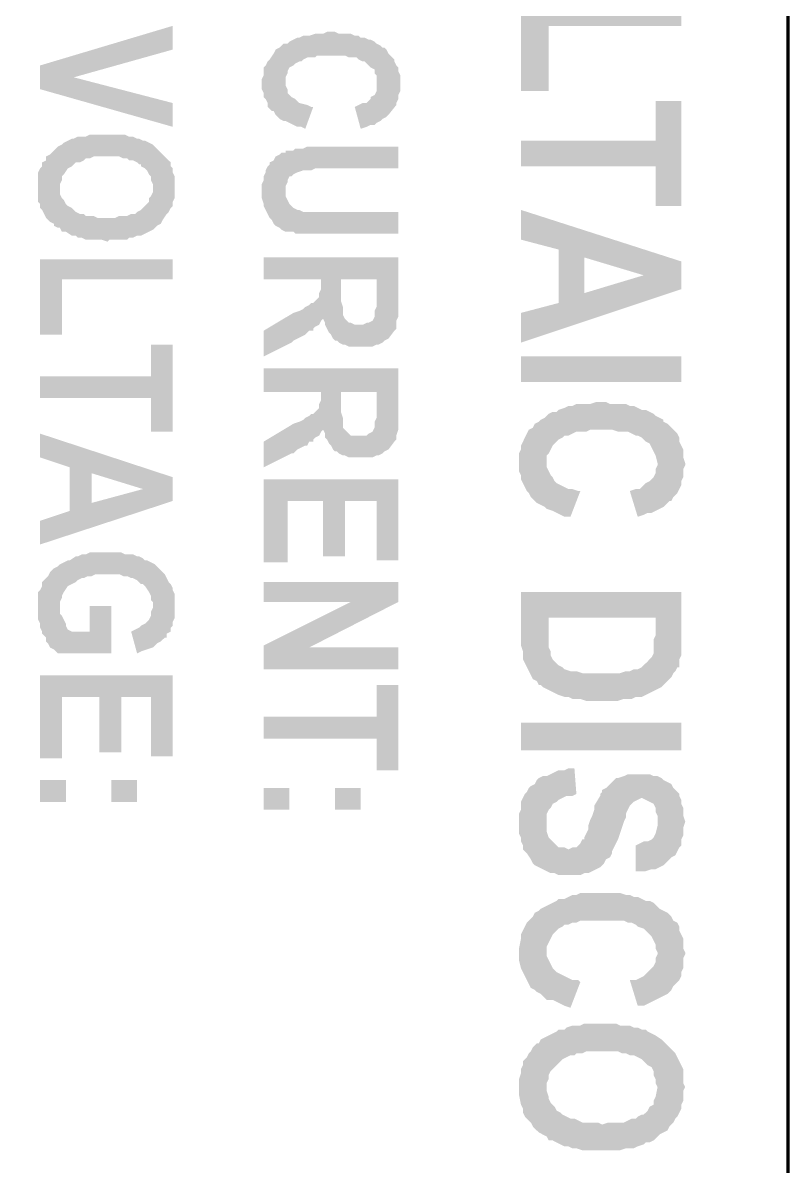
# Model space of a CAD drawing. Header units: inches. Extents: x -186 to 186, y -282 to 282.
# Drawn here: x -123.14 to -108.81, y -50.11 to -28.72 of the extents above; entities that cross this region are included whole.
import ezdxf

# ---------------------------------------------------------------- set-up
doc = ezdxf.new("R2010")
doc.units = ezdxf.units.IN
doc.header["$MEASUREMENT"] = 0
doc.layers.add('H', color=7, linetype='CONTINUOUS', lineweight=100)
doc.layers.add('P', color=250, linetype='CONTINUOUS', lineweight=100)

msp = doc.modelspace()

# ---------------------------------------------------------------- hatches: boundary and pattern name
at = {"layer": 'H', "linetype": 'Continuous'}
for points in [[(-110.815, -28.778), (-110.815, -28.296), (-113.815, -28.296), (-113.815, -30), (-113.296, -30), (-113.296, -28.778)], [(-120.333, -29.222), (-120.333, -28.778), (-122.815, -29.519), (-122.185, -29.741)], [(-116.444, -29.148), (-116.519, -29.111), (-116.556, -29.074), (-116.63, -29.037), (-116.667, -29.037), (-116.741, -29), (-116.815, -29), (-116.852, -28.963), (-116.926, -28.963), (-117, -28.926), (-117.074, -28.926), (-117.148, -28.926), (-117.222, -28.926), (-117.296, -28.889), (-117.444, -28.889), (-117.519, -28.926), (-117.63, -28.926), (-117.667, -28.926), (-117.778, -28.963), (-117.815, -28.963), (-117.889, -28.963), (-117.963, -29), (-118, -29), (-118.074, -29.037), (-118.148, -29.074), (-118.185, -29.111), (-118.259, -29.111), (-118.222, -29.852), (-118.222, -29.815), (-118.222, -29.741), (-118.185, -29.667), (-118.185, -29.63), (-118.148, -29.556), (-118.074, -29.519), (-118.037, -29.481), (-117.963, -29.444), (-117.926, -29.444), (-117.889, -29.407), (-117.815, -29.37), (-117.778, -29.37), (-117.667, -29.37), (-117.63, -29.333), (-117.519, -29.333), (-117.444, -29.333), (-117.296, -29.333), (-117.185, -29.333), (-117.111, -29.333), (-117.037, -29.37), (-116.963, -29.37), (-116.889, -29.37), (-116.852, -29.407), (-116.778, -29.444), (-116.741, -29.444), (-116.704, -29.481), (-116.667, -29.519), (-116.63, -29.556), (-116.556, -29.593), (-116.556, -29.667), (-116.519, -29.704), (-116.519, -29.778), (-116.519, -29.852)], [(-117.704, -30.296), (-117.741, -30.296), (-117.815, -30.259), (-117.963, -30.222), (-118, -30.185), (-118.037, -30.148), (-118.111, -30.111), (-118.148, -30.074), (-118.185, -30.037), (-118.185, -29.963), (-118.222, -29.889), (-118.222, -29.852), (-118.259, -29.111), (-118.296, -29.148), (-118.333, -29.185), (-118.407, -29.222), (-118.444, -29.296), (-118.519, -29.407), (-118.556, -29.444), (-118.593, -29.519), (-118.63, -29.556), (-118.63, -29.63), (-118.63, -29.704), (-118.667, -29.778), (-118.667, -29.963), (-118.63, -30.037), (-118.63, -30.111), (-118.593, -30.148), (-118.556, -30.222), (-118.556, -30.296), (-118.481, -30.37), (-118.444, -30.37), (-118.407, -30.444), (-118.37, -30.481), (-118.333, -30.519), (-118.259, -30.556), (-118.222, -30.556), (-118.074, -30.63), (-118, -30.667), (-117.926, -30.667), (-117.852, -30.704)], [(-116.074, -29.889), (-116.074, -29.852), (-116.074, -29.778), (-116.074, -29.704), (-116.111, -29.63), (-116.111, -29.556), (-116.148, -29.519), (-116.185, -29.444), (-116.185, -29.407), (-116.296, -29.296), (-116.333, -29.222), (-116.37, -29.185), (-116.407, -29.185), (-116.444, -29.148), (-116.519, -29.852), (-116.519, -29.963), (-116.519, -30), (-116.556, -30.074), (-116.63, -30.111), (-116.63, -30.148), (-116.667, -30.185), (-116.704, -30.222), (-116.778, -30.222), (-116.852, -30.259), (-116.926, -30.296), (-116.815, -30.704), (-116.704, -30.667), (-116.63, -30.63), (-116.556, -30.63), (-116.519, -30.593), (-116.444, -30.556), (-116.407, -30.519), (-116.333, -30.481), (-116.296, -30.444), (-116.148, -30.259), (-116.148, -30.222), (-116.111, -30.148), (-116.111, -30.074), (-116.074, -30), (-116.074, -29.963)], [(-120.333, -30.667), (-120.333, -30.222), (-122.185, -29.741), (-122.815, -29.519), (-122.815, -29.963)], [(-110.815, -32.148), (-110.815, -30.185), (-111.296, -30.185), (-111.296, -30.926), (-113.815, -30.926), (-113.815, -31.407), (-111.296, -31.407), (-111.296, -32.148)], [(-120.296, -31.815), (-120.296, -31.741), (-120.296, -31.667), (-120.296, -31.593), (-120.333, -31.519), (-120.333, -31.444), (-120.37, -31.407), (-120.37, -31.333), (-120.519, -31.185), (-120.556, -31.148), (-120.593, -31.111), (-120.667, -31.037), (-120.704, -31), (-120.778, -30.963), (-120.852, -30.926), (-120.889, -30.926), (-120.963, -30.889), (-121, -30.889), (-121.074, -30.852), (-121.148, -30.852), (-121.222, -30.815), (-121.296, -30.815), (-121.37, -30.815), (-121.444, -30.815), (-121.519, -30.815), (-121.667, -30.815), (-121.778, -30.815), (-121.815, -30.815), (-121.889, -30.815), (-121.963, -30.852), (-122.037, -30.852), (-122.111, -30.852), (-122.185, -30.889), (-122.222, -30.889), (-122.296, -30.926), (-122.37, -30.963), (-122.407, -31), (-122.481, -31.037), (-122.519, -31.074), (-122.556, -31.111), (-122.63, -31.185), (-122.704, -31.222), (-122.704, -31.296), (-122.778, -31.333), (-122.778, -31.407), (-122.815, -31.444), (-122.852, -31.519), (-122.852, -31.593), (-122.852, -31.667), (-122.852, -31.926), (-122.852, -32), (-122.852, -32.074), (-122.815, -32.111), (-122.815, -32.185), (-122.778, -32.222), (-122.741, -32.296), (-122.704, -32.37), (-122.667, -32.407), (-122.63, -32.444), (-122.556, -32.481), (-122.556, -32.519), (-122.481, -32.556), (-122.444, -32.556), (-122.444, -31.815), (-122.444, -31.741), (-122.407, -31.667), (-122.407, -31.593), (-122.37, -31.556), (-122.296, -31.444), (-122.222, -31.407), (-122.185, -31.37), (-122.148, -31.333), (-122.074, -31.333), (-122, -31.296), (-121.963, -31.259), (-121.889, -31.259), (-121.815, -31.222), (-121.741, -31.222), (-121.667, -31.222), (-121.481, -31.222), (-121.407, -31.222), (-121.333, -31.222), (-121.259, -31.259), (-121.185, -31.259), (-121.148, -31.296), (-121.074, -31.296), (-121, -31.333), (-120.963, -31.37), (-120.926, -31.37), (-120.926, -31.407), (-120.852, -31.444), (-120.815, -31.481), (-120.778, -31.556), (-120.741, -31.593), (-120.741, -31.667), (-120.704, -31.741), (-120.704, -31.815), (-120.667, -32.556), (-120.63, -32.519), (-120.556, -32.481), (-120.519, -32.407), (-120.444, -32.296), (-120.407, -32.259), (-120.37, -32.185), (-120.333, -32.148), (-120.333, -32.074), (-120.296, -32), (-120.296, -31.926), (-120.296, -31.852)], [(-116.111, -32.667), (-116.111, -32.259), (-117.778, -32.259), (-117.852, -32.259), (-117.889, -32.259), (-117.963, -32.222), (-118, -32.222), (-118.074, -32.185), (-118.111, -32.148), (-118.148, -32.111), (-118.185, -32.037), (-118.222, -31.963), (-118.222, -31.889), (-118.222, -31.148), (-118.296, -31.148), (-118.333, -31.185), (-118.407, -31.222), (-118.444, -31.296), (-118.519, -31.333), (-118.519, -31.37), (-118.556, -31.407), (-118.593, -31.481), (-118.593, -31.519), (-118.63, -31.593), (-118.63, -31.667), (-118.667, -31.741), (-118.667, -32), (-118.63, -32.111), (-118.63, -32.148), (-118.593, -32.222), (-118.556, -32.296), (-118.519, -32.37), (-118.481, -32.407), (-118.444, -32.481), (-118.407, -32.519), (-118.333, -32.556), (-118.296, -32.593), (-118.222, -32.63), (-118.148, -32.63), (-118.074, -32.63), (-118.037, -32.667), (-117.963, -32.667), (-117.889, -32.667), (-117.778, -32.667), (-117.704, -32.667), (-117.444, -32.667)], [(-116.111, -31.444), (-116.111, -31.037), (-117.556, -31.037), (-117.667, -31.037), (-117.815, -31.037), (-117.889, -31.074), (-117.963, -31.074), (-118.037, -31.074), (-118.074, -31.111), (-118.148, -31.111), (-118.222, -31.111), (-118.222, -31.148), (-118.222, -31.889), (-118.222, -31.852), (-118.222, -31.778), (-118.185, -31.704), (-118.185, -31.667), (-118.148, -31.593), (-118.111, -31.593), (-118.074, -31.556), (-118, -31.519), (-117.889, -31.481), (-117.741, -31.481), (-117.667, -31.444), (-117.481, -31.444)], [(-120.667, -32.556), (-120.704, -31.815), (-120.704, -31.889), (-120.741, -31.963), (-120.778, -32), (-120.778, -32.074), (-120.815, -32.111), (-120.852, -32.148), (-120.926, -32.222), (-121, -32.259), (-121.037, -32.296), (-121.111, -32.296), (-121.185, -32.333), (-121.259, -32.333), (-121.333, -32.333), (-121.407, -32.37), (-121.481, -32.37), (-121.556, -32.37), (-121.667, -32.37), (-121.741, -32.37), (-121.815, -32.333), (-121.889, -32.333), (-121.963, -32.333), (-122, -32.296), (-122.074, -32.296), (-122.148, -32.259), (-122.185, -32.222), (-122.222, -32.185), (-122.296, -32.148), (-122.333, -32.111), (-122.37, -32.037), (-122.407, -32), (-122.444, -31.926), (-122.444, -31.852), (-122.444, -31.815), (-122.444, -32.556), (-122.407, -32.63), (-122.333, -32.63), (-122.222, -32.704), (-122.148, -32.704), (-122.111, -32.741), (-122.037, -32.741), (-121.963, -32.778), (-121.889, -32.778), (-121.815, -32.778), (-121.667, -32.778), (-121.556, -32.815), (-121.519, -32.778), (-121.333, -32.778), (-121.296, -32.778), (-121.185, -32.778), (-121.148, -32.741), (-121.074, -32.741), (-121, -32.704), (-120.926, -32.704), (-120.704, -32.593)], [(-110.815, -33.704), (-110.815, -33.185), (-113.815, -32.222), (-113.815, -32.778), (-113.111, -32.963), (-113.111, -33.963), (-112.63, -33.111), (-111.519, -33.444)], [(-120.333, -33.519), (-120.333, -33.148), (-122.815, -33.148), (-122.815, -34.556), (-122.407, -34.556), (-122.407, -33.519)], [(-116.111, -34), (-116.111, -33.111), (-118.63, -33.111), (-118.63, -33.519), (-117.556, -33.519), (-117.556, -33.63), (-117.556, -34.296), (-117.519, -34.259), (-117.481, -34.333), (-117.481, -34.37), (-117.444, -34.444), (-117.407, -34.519), (-117.37, -34.556), (-117.333, -34.63), (-117.296, -34.667), (-117.259, -34.667), (-117.222, -34.704), (-117.185, -33.519), (-116.519, -33.519), (-116.519, -34.741), (-116.481, -34.741), (-116.407, -34.704), (-116.37, -34.667), (-116.296, -34.63), (-116.185, -34.481), (-116.148, -34.444), (-116.148, -34.37), (-116.148, -34.296), (-116.111, -34.222), (-116.111, -34.074)], [(-110.815, -33.704), (-111.519, -33.444), (-112.63, -33.778), (-112.63, -33.111), (-113.111, -33.963), (-113.815, -34.148), (-113.815, -34.704)], [(-116.519, -34.741), (-116.519, -33.852), (-116.519, -34.037), (-116.556, -34.111), (-116.556, -34.148), (-116.556, -34.185), (-116.556, -34.222), (-116.593, -34.296), (-116.667, -34.333), (-116.704, -34.333), (-116.778, -34.37), (-116.852, -34.37), (-116.926, -34.37), (-117, -34.333), (-117.037, -34.333), (-117.074, -34.296), (-117.111, -34.259), (-117.148, -34.185), (-117.148, -34.148), (-117.148, -34.037), (-117.185, -33.926), (-117.185, -33.519), (-117.222, -34.704), (-117.148, -34.741), (-117.111, -34.741), (-117.037, -34.778), (-116.963, -34.778), (-116.667, -34.778), (-116.593, -34.778)], [(-117.556, -34.296), (-117.556, -33.63), (-117.556, -33.704), (-117.593, -33.778), (-117.593, -33.815), (-117.593, -33.852), (-117.63, -33.889), (-117.704, -33.963), (-117.741, -33.963), (-117.778, -34), (-117.852, -34.037), (-117.889, -34.074), (-117.963, -34.111), (-118.074, -34.148), (-118.63, -34.481), (-118.63, -34.963), (-118.111, -34.704), (-118.074, -34.667), (-118, -34.63), (-117.926, -34.593), (-117.852, -34.556), (-117.815, -34.519), (-117.778, -34.481), (-117.704, -34.481), (-117.704, -34.444), (-117.667, -34.407), (-117.593, -34.37)], [(-120.333, -36.37), (-120.333, -34.741), (-120.741, -34.741), (-120.741, -35.333), (-122.815, -35.333), (-122.815, -35.741), (-120.741, -35.741), (-120.741, -36.37)], [(-113.815, -35.444), (-110.815, -35.444), (-110.815, -34.963), (-113.815, -34.963)], [(-116.111, -36.074), (-116.111, -35.185), (-118.63, -35.185), (-118.63, -35.63), (-117.556, -35.63), (-117.556, -35.704), (-117.556, -36.37), (-117.519, -36.333), (-117.481, -36.407), (-117.481, -36.481), (-117.444, -36.519), (-117.407, -36.593), (-117.37, -36.63), (-117.333, -36.704), (-117.296, -36.741), (-117.259, -36.741), (-117.222, -36.778), (-117.185, -35.63), (-116.519, -35.63), (-116.519, -36.815), (-116.481, -36.815), (-116.407, -36.778), (-116.37, -36.741), (-116.296, -36.704), (-116.185, -36.556), (-116.148, -36.519), (-116.148, -36.444), (-116.111, -36.333), (-116.111, -36.148)], [(-117.556, -36.37), (-117.556, -35.704), (-117.556, -35.778), (-117.593, -35.852), (-117.593, -35.889), (-117.593, -35.926), (-117.63, -35.963), (-117.704, -36.037), (-117.741, -36.037), (-117.778, -36.074), (-117.852, -36.111), (-117.889, -36.148), (-117.963, -36.185), (-118.074, -36.222), (-118.63, -36.556), (-118.63, -37.037), (-118.111, -36.778), (-118.074, -36.778), (-118, -36.704), (-117.926, -36.667), (-117.852, -36.63), (-117.815, -36.63), (-117.778, -36.556), (-117.704, -36.556), (-117.704, -36.519), (-117.667, -36.481), (-117.593, -36.444)], [(-116.519, -36.815), (-116.519, -35.926), (-116.519, -36.111), (-116.556, -36.185), (-116.556, -36.222), (-116.556, -36.259), (-116.556, -36.296), (-116.593, -36.37), (-116.667, -36.407), (-116.704, -36.444), (-116.778, -36.444), (-116.852, -36.444), (-117, -36.444), (-117.037, -36.407), (-117.074, -36.37), (-117.111, -36.333), (-117.148, -36.296), (-117.148, -36.259), (-117.148, -36.222), (-117.148, -36.111), (-117.185, -36), (-117.185, -35.63), (-117.222, -36.778), (-117.148, -36.815), (-117.111, -36.815), (-117.037, -36.852), (-116.963, -36.852), (-116.667, -36.852), (-116.593, -36.852)], [(-111.222, -36.111), (-111.296, -36.074), (-111.333, -36.037), (-111.407, -36), (-111.481, -35.963), (-111.556, -35.963), (-111.63, -35.926), (-111.704, -35.889), (-111.778, -35.889), (-111.852, -35.852), (-111.963, -35.852), (-112.037, -35.852), (-112.148, -35.852), (-112.222, -35.815), (-112.407, -35.815), (-112.519, -35.852), (-112.593, -35.852), (-112.704, -35.852), (-112.778, -35.852), (-112.852, -35.889), (-112.926, -35.889), (-113, -35.926), (-113.111, -35.963), (-113.148, -36), (-113.222, -36), (-113.296, -36.037), (-113.37, -36.111), (-113.333, -36.963), (-113.333, -36.889), (-113.333, -36.815), (-113.296, -36.778), (-113.259, -36.704), (-113.222, -36.63), (-113.148, -36.556), (-113.111, -36.519), (-113.037, -36.481), (-113, -36.444), (-112.926, -36.444), (-112.852, -36.407), (-112.778, -36.37), (-112.704, -36.37), (-112.593, -36.37), (-112.519, -36.333), (-112.111, -36.333), (-112, -36.37), (-111.889, -36.37), (-111.815, -36.37), (-111.741, -36.407), (-111.667, -36.444), (-111.63, -36.444), (-111.556, -36.481), (-111.519, -36.519), (-111.481, -36.556), (-111.407, -36.593), (-111.37, -36.667), (-111.333, -36.741), (-111.296, -36.815), (-111.259, -36.963)], [(-112.704, -37.481), (-112.741, -37.481), (-112.852, -37.444), (-112.926, -37.444), (-113, -37.407), (-113.074, -37.37), (-113.148, -37.333), (-113.185, -37.296), (-113.222, -37.222), (-113.259, -37.185), (-113.296, -37.111), (-113.333, -37.037), (-113.333, -36.963), (-113.37, -36.111), (-113.444, -36.148), (-113.481, -36.185), (-113.556, -36.222), (-113.593, -36.296), (-113.667, -36.333), (-113.704, -36.407), (-113.741, -36.481), (-113.778, -36.556), (-113.815, -36.63), (-113.815, -36.704), (-113.852, -36.778), (-113.852, -36.852), (-113.852, -37), (-113.852, -37.111), (-113.815, -37.185), (-113.815, -37.259), (-113.778, -37.333), (-113.741, -37.407), (-113.704, -37.481), (-113.667, -37.519), (-113.63, -37.593), (-113.519, -37.704), (-113.444, -37.741), (-113.37, -37.778), (-113.333, -37.815), (-113.222, -37.852), (-113.148, -37.889), (-113.074, -37.926), (-113, -37.963), (-112.889, -37.963)], [(-110.741, -37), (-110.741, -36.963), (-110.778, -36.852), (-110.778, -36.778), (-110.778, -36.704), (-110.815, -36.63), (-110.852, -36.556), (-110.852, -36.481), (-110.889, -36.407), (-110.963, -36.333), (-111, -36.296), (-111.074, -36.222), (-111.148, -36.185), (-111.148, -36.148), (-111.222, -36.111), (-111.259, -36.963), (-111.259, -37), (-111.296, -37.074), (-111.296, -37.148), (-111.333, -37.222), (-111.407, -37.296), (-111.481, -37.333), (-111.519, -37.37), (-111.593, -37.444), (-111.667, -37.444), (-111.778, -37.481), (-111.63, -37.963), (-111.519, -37.926), (-111.444, -37.889), (-111.37, -37.889), (-111.296, -37.852), (-111.222, -37.815), (-111.148, -37.778), (-111.074, -37.704), (-111.037, -37.667), (-111, -37.667), (-110.963, -37.593), (-110.889, -37.519), (-110.852, -37.444), (-110.815, -37.37), (-110.815, -37.296), (-110.778, -37.222), (-110.778, -37.148), (-110.778, -37.074)], [(-120.333, -37.667), (-120.333, -37.222), (-122.815, -36.407), (-122.815, -36.852), (-122.259, -37.037), (-122.259, -37.852), (-121.852, -37.148), (-120.889, -37.444)], [(-120.333, -37.667), (-120.889, -37.444), (-121.852, -37.704), (-121.852, -37.148), (-122.259, -37.852), (-122.815, -38.037), (-122.815, -38.481)], [(-116.111, -38.778), (-116.111, -37.259), (-118.63, -37.259), (-118.63, -38.815), (-118.185, -38.815), (-118.185, -37.667), (-117.519, -37.667), (-117.519, -38.704), (-117.111, -38.704), (-117.111, -37.667), (-116.519, -37.667), (-116.519, -38.778)], [(-120.667, -38.852), (-120.741, -38.815), (-120.815, -38.778), (-120.852, -38.778), (-120.889, -38.741), (-120.963, -38.704), (-121, -38.704), (-121.074, -38.667), (-121.148, -38.667), (-121.222, -38.667), (-121.296, -38.63), (-121.333, -38.63), (-121.444, -38.63), (-121.481, -38.63), (-121.63, -38.63), (-121.667, -38.63), (-121.815, -38.63), (-121.889, -38.63), (-121.963, -38.667), (-122.037, -38.667), (-122.111, -38.704), (-122.148, -38.704), (-122.259, -38.778), (-122.296, -38.778), (-122.37, -38.815), (-122.444, -38.852), (-122.444, -39.63), (-122.444, -39.556), (-122.407, -39.481), (-122.407, -39.444), (-122.37, -39.37), (-122.296, -39.259), (-122.222, -39.222), (-122.148, -39.185), (-122.111, -39.148), (-122.037, -39.111), (-122, -39.111), (-121.926, -39.074), (-121.852, -39.074), (-121.778, -39.037), (-121.704, -39.037), (-121.63, -39.037), (-121.481, -39.037), (-121.407, -39.037), (-121.333, -39.037), (-121.259, -39.074), (-121.185, -39.074), (-121.111, -39.111), (-121.074, -39.111), (-121, -39.148), (-120.963, -39.185), (-120.926, -39.222), (-120.889, -39.222), (-120.852, -39.259), (-120.778, -39.37), (-120.741, -39.444), (-120.741, -39.519), (-120.704, -39.556), (-120.704, -39.63)], [(-121.481, -40.519), (-121.481, -39.63), (-121.889, -39.63), (-121.889, -40.111), (-122.222, -40.111), (-122.296, -40.074), (-122.333, -40), (-122.333, -39.963), (-122.37, -39.889), (-122.407, -39.815), (-122.444, -39.778), (-122.444, -39.704), (-122.444, -38.852), (-122.481, -38.889), (-122.556, -38.926), (-122.593, -38.963), (-122.63, -39), (-122.667, -39.074), (-122.704, -39.111), (-122.741, -39.148), (-122.778, -39.185), (-122.778, -39.259), (-122.815, -39.333), (-122.852, -39.37), (-122.852, -39.444), (-122.852, -39.519), (-122.852, -39.778), (-122.852, -39.889), (-122.815, -39.963), (-122.815, -40.037), (-122.778, -40.111), (-122.778, -40.148), (-122.704, -40.222), (-122.704, -40.296), (-122.667, -40.333), (-122.63, -40.407), (-122.556, -40.444), (-122.519, -40.481), (-122.481, -40.519)], [(-120.296, -39.63), (-120.296, -39.556), (-120.296, -39.481), (-120.296, -39.407), (-120.333, -39.333), (-120.333, -39.296), (-120.37, -39.222), (-120.407, -39.185), (-120.444, -39.111), (-120.481, -39.037), (-120.519, -39), (-120.556, -38.963), (-120.63, -38.889), (-120.667, -38.852), (-120.704, -39.63), (-120.704, -39.667), (-120.741, -39.741), (-120.741, -39.815), (-120.778, -39.889), (-120.815, -39.926), (-120.852, -39.963), (-120.926, -40), (-120.963, -40.037), (-121.037, -40.074), (-121.111, -40.111), (-121, -40.519), (-120.926, -40.481), (-120.704, -40.407), (-120.667, -40.37), (-120.63, -40.333), (-120.556, -40.296), (-120.519, -40.259), (-120.481, -40.222), (-120.444, -40.222), (-120.444, -40.148), (-120.37, -40.111), (-120.37, -40.037), (-120.333, -40), (-120.333, -39.926), (-120.296, -39.852), (-120.296, -39.778), (-120.296, -39.704)], [(-116.111, -39.556), (-116.111, -39.185), (-118.63, -39.185), (-118.63, -39.556), (-117, -39.556)], [(-116.111, -39.556), (-117, -39.556), (-118.63, -40.37), (-117.778, -40.407)], [(-110.815, -40.259), (-110.815, -39.37), (-113.815, -39.37), (-113.815, -40.37), (-113.778, -40.481), (-113.778, -40.556), (-113.778, -40.63), (-113.741, -40.704), (-113.704, -40.778), (-113.667, -40.852), (-113.63, -40.926), (-113.593, -41), (-113.519, -41.037), (-113.481, -41.111), (-113.444, -41.111), (-113.407, -41.148), (-113.333, -41.185), (-113.296, -39.852), (-111.296, -39.852), (-111.296, -40.074), (-111.259, -41.185), (-111.185, -41.148), (-111.148, -41.111), (-111.074, -41.037), (-111, -40.963), (-110.963, -40.889), (-110.926, -40.852), (-110.889, -40.778), (-110.852, -40.778), (-110.852, -40.704), (-110.852, -40.63), (-110.815, -40.556), (-110.815, -40.444), (-110.815, -40.37)], [(-111.259, -41.185), (-111.296, -40.074), (-111.296, -40.185), (-111.333, -40.259), (-111.333, -40.37), (-111.333, -40.444), (-111.333, -40.481), (-111.333, -40.519), (-111.37, -40.593), (-111.444, -40.667), (-111.481, -40.704), (-111.556, -40.778), (-111.63, -40.815), (-111.704, -40.815), (-111.778, -40.852), (-111.815, -40.852), (-111.852, -40.852), (-111.963, -40.889), (-112.037, -40.889), (-112.111, -40.889), (-112.185, -40.889), (-112.333, -40.889), (-112.444, -40.889), (-112.593, -40.889), (-112.667, -40.889), (-112.778, -40.852), (-112.815, -40.852), (-112.889, -40.852), (-113, -40.815), (-113.037, -40.778), (-113.111, -40.741), (-113.148, -40.704), (-113.222, -40.63), (-113.259, -40.556), (-113.259, -40.481), (-113.296, -40.407), (-113.296, -40.333), (-113.296, -39.852), (-113.333, -41.185), (-113.259, -41.222), (-113.185, -41.259), (-113.111, -41.296), (-113, -41.333), (-112.926, -41.333), (-112.852, -41.37), (-112.778, -41.37), (-112.704, -41.37), (-112.593, -41.407), (-112.519, -41.407), (-112.185, -41.407), (-112.074, -41.407), (-112, -41.407), (-111.889, -41.37), (-111.815, -41.37), (-111.741, -41.37), (-111.667, -41.333), (-111.63, -41.333), (-111.556, -41.333), (-111.481, -41.296), (-111.407, -41.259), (-111.333, -41.222)], [(-116.111, -40.815), (-116.111, -40.407), (-117.778, -40.407), (-118.63, -40.37), (-118.63, -40.815)], [(-120.333, -42.444), (-120.333, -40.926), (-122.815, -40.926), (-122.815, -42.481), (-122.407, -42.481), (-122.407, -41.333), (-121.704, -41.333), (-121.704, -42.37), (-121.296, -42.37), (-121.296, -41.333), (-120.741, -41.333), (-120.741, -42.444)], [(-116.111, -42.704), (-116.111, -41.111), (-116.519, -41.111), (-116.519, -41.704), (-118.63, -41.704), (-118.63, -42.111), (-116.519, -42.111), (-116.519, -42.704)], [(-113.815, -42.333), (-110.815, -42.333), (-110.815, -41.815), (-113.815, -41.815)], [(-110.741, -43.667), (-110.778, -43.556), (-110.778, -43.481), (-110.778, -43.407), (-110.815, -43.333), (-110.815, -43.259), (-110.852, -43.185), (-110.852, -43.148), (-110.889, -43.111), (-110.963, -43.037), (-111, -42.963), (-111.074, -42.926), (-111.148, -42.889), (-111.185, -42.852), (-111.259, -42.815), (-111.333, -42.815), (-111.407, -42.778), (-111.519, -42.778), (-111.667, -42.778), (-111.741, -42.778), (-111.815, -42.778), (-111.889, -42.815), (-112, -42.852), (-112.037, -42.852), (-112.111, -42.926), (-112.148, -42.963), (-112.222, -43.037), (-112.296, -43.074), (-112.296, -43.111), (-112.333, -43.148), (-112.333, -43.185), (-112.444, -43.37), (-112.444, -43.444), (-112.481, -43.556), (-112.519, -43.63), (-112.556, -43.741), (-112.556, -43.815), (-112.593, -43.889), (-112.63, -43.963), (-112.63, -44), (-112.667, -44), (-112.704, -44.074), (-112.778, -44.148), (-112.852, -44.148), (-112.926, -44.185), (-113, -44.148), (-113.111, -44.148), (-113.148, -44.111), (-113.222, -44.037), (-113.259, -44), (-113.296, -43.963), (-113.333, -43.852), (-113.333, -43.778), (-113.333, -43.704), (-113.407, -42.815), (-113.481, -42.852), (-113.519, -42.889), (-113.556, -42.963), (-113.63, -43), (-113.667, -43.037), (-113.704, -43.111), (-113.741, -43.148), (-113.778, -43.222), (-113.815, -43.296), (-113.815, -43.37), (-113.815, -43.444), (-113.852, -43.519), (-113.852, -43.593), (-113.852, -43.778), (-113.852, -43.889), (-113.815, -43.963), (-113.815, -44.037), (-113.778, -44.111), (-113.778, -44.185), (-113.704, -44.259), (-113.63, -44.37), (-113.593, -44.444), (-113.556, -44.481), (-113.481, -44.519), (-113.407, -44.556), (-113.333, -44.593), (-113.259, -44.63), (-113.185, -44.63), (-113.111, -44.667), (-113, -44.667), (-112.778, -44.667), (-112.704, -44.667), (-112.63, -44.63), (-112.556, -44.63), (-112.481, -44.593), (-112.407, -44.556), (-112.333, -44.519), (-112.259, -44.444), (-112.222, -44.37), (-112.148, -44.333), (-112.111, -44.259), (-112.111, -44.222), (-112.074, -44.148), (-112.037, -44.074), (-112, -44), (-111.963, -43.889), (-111.926, -43.778), (-111.889, -43.667), (-111.852, -43.593), (-111.852, -43.519), (-111.815, -43.444), (-111.778, -43.37), (-111.741, -43.333), (-111.704, -43.296), (-111.63, -43.259), (-111.556, -43.222), (-111.481, -43.259), (-111.407, -43.296), (-111.333, -43.333), (-111.296, -43.407), (-111.296, -43.481), (-111.259, -43.556), (-111.259, -43.667), (-111.222, -44.519), (-111.148, -44.481), (-111.111, -44.444), (-111.037, -44.37), (-111, -44.333), (-110.926, -44.296), (-110.889, -44.222), (-110.852, -44.148), (-110.815, -44.111), (-110.815, -44), (-110.778, -43.926), (-110.778, -43.852), (-110.778, -43.778)], [(-112.778, -43.148), (-112.815, -42.667), (-112.852, -42.667), (-112.926, -42.667), (-113, -42.704), (-113.111, -42.704), (-113.185, -42.741), (-113.259, -42.778), (-113.333, -42.815), (-113.407, -42.815), (-113.333, -43.704), (-113.333, -43.667), (-113.333, -43.593), (-113.333, -43.519), (-113.296, -43.444), (-113.259, -43.407), (-113.222, -43.333), (-113.148, -43.296), (-113.111, -43.259), (-113.037, -43.222), (-112.963, -43.185), (-112.852, -43.185)], [(-122.815, -43.296), (-122.333, -43.296), (-122.333, -42.889), (-122.815, -42.889)], [(-121.481, -43.296), (-121, -43.296), (-121, -42.889), (-121.481, -42.889)], [(-118.63, -43.444), (-118.148, -43.444), (-118.148, -43.037), (-118.63, -43.037)], [(-117.296, -43.444), (-116.815, -43.444), (-116.815, -43.037), (-117.296, -43.037)], [(-111.222, -44.519), (-111.259, -43.667), (-111.259, -43.741), (-111.296, -43.889), (-111.333, -43.963), (-111.37, -44), (-111.444, -44.037), (-111.519, -44.037), (-111.593, -44.074), (-111.667, -44.111), (-111.667, -44.593), (-111.556, -44.593), (-111.481, -44.593), (-111.37, -44.556), (-111.296, -44.556)], [(-111.222, -45.296), (-111.296, -45.222), (-111.333, -45.185), (-111.407, -45.148), (-111.481, -45.148), (-111.556, -45.111), (-111.63, -45.074), (-111.704, -45.074), (-111.778, -45.037), (-111.852, -45.037), (-111.963, -45), (-112.037, -45), (-112.148, -45), (-112.222, -45), (-112.407, -45), (-112.519, -45), (-112.593, -45), (-112.704, -45), (-112.778, -45.037), (-112.852, -45.037), (-112.926, -45.074), (-113, -45.111), (-113.111, -45.111), (-113.148, -45.148), (-113.222, -45.185), (-113.296, -45.222), (-113.37, -45.259), (-113.333, -46.111), (-113.333, -46.074), (-113.333, -46), (-113.296, -45.926), (-113.259, -45.852), (-113.222, -45.778), (-113.148, -45.704), (-113.111, -45.667), (-113.037, -45.63), (-113, -45.593), (-112.926, -45.593), (-112.852, -45.556), (-112.778, -45.556), (-112.704, -45.519), (-112.593, -45.519), (-112.519, -45.519), (-112.111, -45.519), (-112, -45.519), (-111.889, -45.519), (-111.815, -45.556), (-111.741, -45.556), (-111.667, -45.593), (-111.63, -45.63), (-111.519, -45.667), (-111.481, -45.704), (-111.407, -45.778), (-111.37, -45.815), (-111.333, -45.889), (-111.296, -45.963), (-111.296, -46.037), (-111.259, -46.111)], [(-112.704, -46.667), (-112.741, -46.63), (-112.852, -46.63), (-112.926, -46.593), (-113, -46.556), (-113.148, -46.481), (-113.185, -46.444), (-113.222, -46.407), (-113.259, -46.333), (-113.296, -46.259), (-113.333, -46.185), (-113.333, -46.111), (-113.37, -45.259), (-113.444, -45.296), (-113.481, -45.333), (-113.556, -45.37), (-113.593, -45.444), (-113.667, -45.519), (-113.704, -45.556), (-113.741, -45.63), (-113.778, -45.704), (-113.815, -45.778), (-113.815, -45.852), (-113.852, -46.037), (-113.852, -46.148), (-113.852, -46.259), (-113.815, -46.407), (-113.778, -46.481), (-113.741, -46.556), (-113.704, -46.63), (-113.667, -46.704), (-113.63, -46.778), (-113.556, -46.815), (-113.519, -46.852), (-113.444, -46.889), (-113.37, -46.963), (-113.333, -47), (-113.222, -47), (-113.148, -47.037), (-113.074, -47.074), (-113, -47.111), (-112.889, -47.148)], [(-110.741, -46.148), (-110.741, -46.111), (-110.778, -46.037), (-110.778, -45.926), (-110.778, -45.852), (-110.815, -45.778), (-110.852, -45.704), (-110.852, -45.63), (-110.889, -45.556), (-110.963, -45.519), (-111, -45.444), (-111.074, -45.37), (-111.148, -45.333), (-111.222, -45.296), (-111.259, -46.111), (-111.259, -46.148), (-111.296, -46.222), (-111.296, -46.296), (-111.333, -46.37), (-111.407, -46.444), (-111.481, -46.519), (-111.519, -46.556), (-111.593, -46.593), (-111.667, -46.63), (-111.778, -46.63), (-111.63, -47.111), (-111.519, -47.111), (-111.444, -47.074), (-111.37, -47.037), (-111.296, -47), (-111.222, -46.963), (-111.148, -46.926), (-111.074, -46.889), (-111.037, -46.852), (-111, -46.815), (-110.963, -46.741), (-110.889, -46.667), (-110.852, -46.63), (-110.815, -46.556), (-110.815, -46.481), (-110.778, -46.407), (-110.778, -46.333), (-110.778, -46.222)], [(-110.741, -48.63), (-110.778, -48.556), (-110.778, -48.481), (-110.778, -48.296), (-110.815, -48.222), (-110.852, -48.148), (-110.889, -48.074), (-110.926, -48), (-110.963, -47.963), (-111.037, -47.889), (-111.148, -47.778), (-111.185, -47.741), (-111.296, -47.667), (-111.37, -47.63), (-111.444, -47.593), (-111.481, -47.556), (-111.556, -47.556), (-111.63, -47.519), (-111.704, -47.519), (-111.778, -47.481), (-111.852, -47.481), (-111.963, -47.481), (-112.037, -47.444), (-112.148, -47.444), (-112.222, -47.444), (-112.444, -47.444), (-112.519, -47.444), (-112.63, -47.444), (-112.704, -47.481), (-112.778, -47.481), (-112.852, -47.481), (-112.963, -47.519), (-113, -47.556), (-113.111, -47.556), (-113.148, -47.593), (-113.222, -47.63), (-113.296, -47.667), (-113.37, -47.704), (-113.444, -47.741), (-113.481, -47.815), (-113.519, -47.815), (-113.593, -47.889), (-113.63, -47.963), (-113.667, -48), (-113.704, -48.074), (-113.778, -48.148), (-113.778, -48.222), (-113.815, -48.296), (-113.815, -48.37), (-113.852, -48.481), (-113.852, -48.556), (-113.852, -48.704), (-113.852, -48.778), (-113.815, -48.963), (-113.778, -49.037), (-113.778, -49.111), (-113.741, -49.185), (-113.704, -49.222), (-113.63, -49.296), (-113.593, -49.37), (-113.519, -49.444), (-113.481, -49.481), (-113.407, -49.519), (-113.333, -49.556), (-113.333, -48.63), (-113.333, -48.556), (-113.296, -48.481), (-113.296, -48.407), (-113.259, -48.333), (-113.185, -48.259), (-113.148, -48.222), (-113.074, -48.148), (-113.037, -48.111), (-112.963, -48.074), (-112.889, -48.037), (-112.815, -48.037), (-112.778, -48), (-112.667, -48), (-112.593, -47.963), (-112.481, -47.963), (-112.111, -47.963), (-112, -47.963), (-111.926, -48), (-111.852, -48), (-111.778, -48.037), (-111.704, -48.037), (-111.63, -48.074), (-111.556, -48.111), (-111.519, -48.148), (-111.444, -48.222), (-111.37, -48.259), (-111.333, -48.333), (-111.333, -48.407), (-111.296, -48.481), (-111.296, -48.556), (-111.259, -48.63), (-111.222, -49.519), (-111.148, -49.481), (-111.074, -49.444), (-111.037, -49.37), (-110.963, -49.296), (-110.926, -49.222), (-110.889, -49.185), (-110.815, -49.037), (-110.815, -48.963), (-110.778, -48.889), (-110.778, -48.815), (-110.778, -48.704)], [(-111.222, -49.519), (-111.259, -48.63), (-111.296, -48.815), (-111.333, -48.889), (-111.333, -48.963), (-111.407, -49), (-111.444, -49.074), (-111.519, -49.148), (-111.556, -49.148), (-111.63, -49.185), (-111.667, -49.222), (-111.741, -49.222), (-111.815, -49.259), (-111.889, -49.296), (-112, -49.296), (-112.111, -49.296), (-112.185, -49.296), (-112.296, -49.333), (-112.37, -49.296), (-112.481, -49.296), (-112.593, -49.296), (-112.667, -49.296), (-112.741, -49.259), (-112.815, -49.222), (-112.889, -49.222), (-112.963, -49.185), (-113.037, -49.148), (-113.074, -49.111), (-113.148, -49.074), (-113.185, -49), (-113.259, -48.926), (-113.296, -48.852), (-113.296, -48.815), (-113.333, -48.704), (-113.333, -48.63), (-113.333, -49.556), (-113.296, -49.63), (-113.222, -49.63), (-113.148, -49.667), (-113.074, -49.704), (-113, -49.741), (-112.926, -49.741), (-112.852, -49.778), (-112.778, -49.778), (-112.667, -49.815), (-112.593, -49.815), (-112.481, -49.815), (-112.111, -49.815), (-112.037, -49.815), (-111.963, -49.815), (-111.852, -49.778), (-111.778, -49.778), (-111.704, -49.778), (-111.63, -49.741), (-111.519, -49.704), (-111.481, -49.667), (-111.407, -49.667), (-111.333, -49.63), (-111.259, -49.556)]]:
    msp.add_hatch(color=0, dxfattribs=at).paths.add_polyline_path(points)

# ---------------------------------------------------------------- linework, layer by layer
at = {"layer": 'P', "color": 0, "linetype": 'Continuous'}
msp.add_lwpolyline([(-108.815, -70.074), (-108.815, -8.074), (-108.815, -7.852), (-108.889, -7.63), (-109, -7.444), (-109.185, -7.296), (-109.37, -7.185), (-109.556, -7.111), (-109.815, -7.074), (-131.815, -7.074), (-132, -7.111), (-132.222, -7.185), (-132.407, -7.296), (-132.556, -7.444), (-132.704, -7.63), (-132.778, -7.852), (-132.815, -8.074), (-132.815, -70.074)], dxfattribs=at)

doc.saveas('drawing.dxf')
